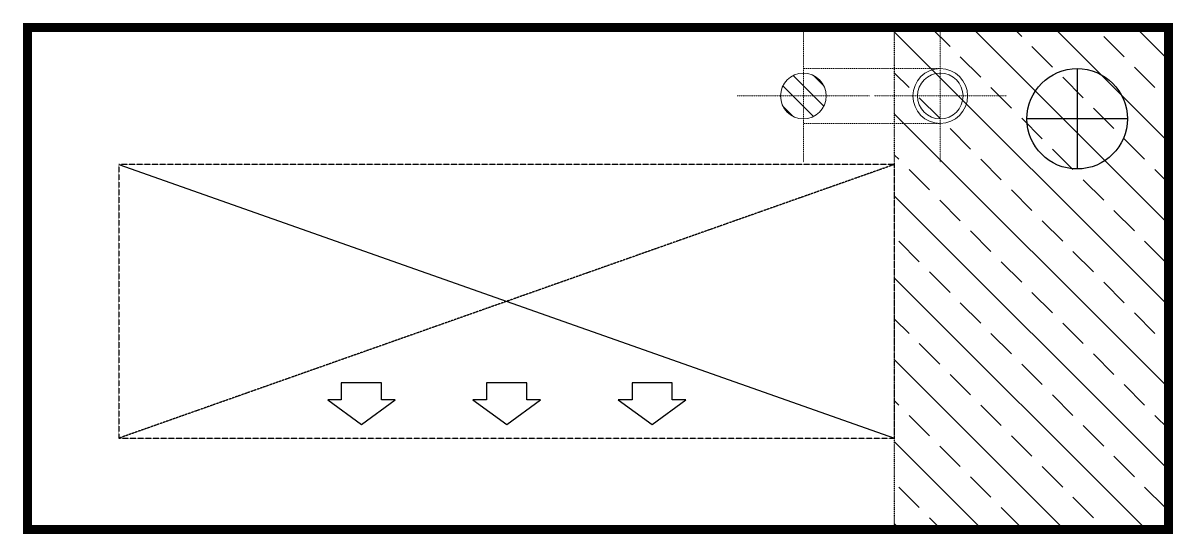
# Model space of a CAD drawing. Header units: millimetres. Extents: x -5 to 1255, y -5 to 555.
import ezdxf

# ---------------------------------------------------------------- set-up
doc = ezdxf.new("R2010")
doc.units = ezdxf.units.MM
doc.linetypes.add('DASH', pattern=[0.35, 0.25, -0.1])
doc.layers.add('A-e_填充', color=8, linetype='Continuous', lineweight=18)
doc.layers.add('A-冷凝水管', color=190, linetype='Continuous', lineweight=18)
doc.layers.add('SunacAirconditonOutline', color=7, linetype='Continuous', plot=False)

# ---------------------------------------------------------------- blocks, each defined once
blk = doc.blocks.new('冷凝水立管')
at = {"layer": 'A-冷凝水管', "linetype": 'DASH', "ltscale": 0.2}
for p, q in [((0, 72.5), (0, -72.5)), ((72.5, 0), (-72.5, 0))]:
    blk.add_line(p, q, dxfattribs=at)
at = {"layer": 'A-冷凝水管'}
for radius in [30, 25]:
    blk.add_circle((0, 0), radius, dxfattribs=at)
blk = doc.blocks.new('空调板地漏')
at = {"layer": 'A-冷凝水管'}
h = blk.add_hatch(dxfattribs=at)
h.set_pattern_fill('ANSI31', color=251, scale=10, angle=180, style=0)
h.set_pattern_definition([(225, (-139085.283, -132338.583), (11.2253202, -11.2253202), [])])
edge = h.paths.add_edge_path()
edge.add_arc((0, 0), 25, 180, 540, ccw=False)
at = {"layer": 'A-冷凝水管', "linetype": 'DASH', "ltscale": 0.2}
for p, q in [((0, 72.5), (0, -72.5)), ((72.5, 0), (-72.5, 0))]:
    blk.add_line(p, q, dxfattribs=at)
at = {"layer": 'A-冷凝水管'}
blk.add_circle((0, 0), 25, dxfattribs=at)
blk = doc.blocks.new('冷凝水管套装')
at = {"layer": 'A-冷凝水管', "linetype": 'DASH', "ltscale": 0.2}
for p, q in [((-30, -150), (-30, 0)), ((30, -150), (30, 0))]:
    blk.add_line(p, q, dxfattribs=at)
at = {"layer": 'A-冷凝水管'}
for name, p in [('冷凝水立管', (0, 0)), ('空调板地漏', (0, -150))]:
    blk.add_blockref(name, p, dxfattribs=at)
blk = doc.blocks.new('A$C3D4E1C1D')
for points in [[(12.2, -15.2), (24.3, -15.2), (24.3, 0), (59.9, 0), (59.9, -15.2), (72.1, -15.2), (42.1, -37.1), (12.2, -15.2)], [(141.1, -15.2), (153.2, -15.2), (153.2, 0), (188.9, 0), (188.9, -15.2), (201, -15.2), (171, -37.1), (141.1, -15.2)], [(270, -15.2), (282.1, -15.2), (282.1, 0), (317.8, 0), (317.8, -15.2), (329.9, -15.2), (299.9, -37.1), (270, -15.2)]]:
    blk.add_lwpolyline(points)
blk = doc.blocks.new('A$C688A5475')
at = {"linetype": 'DASH'}
blk.add_lwpolyline([(-850, 0), (0, 0), (0, -300), (-850, -300)], close=True, dxfattribs=at)
blk.add_lwpolyline([(0, 0), (-850, -300)])
blk.add_lwpolyline([(-850, 0), (0, -300)], dxfattribs=at)
at = {"xscale": 1.235183351067058, "yscale": 1.235183351067058, "zscale": 1.235183351067058}
blk.add_blockref('A$C3D4E1C1D', (-636.3, -239.2), dxfattribs=at)

msp = doc.modelspace()

# ---------------------------------------------------------------- hatches: boundary and pattern name
at = {"layer": 'A-e_填充'}
h = msp.add_hatch(dxfattribs=at)
h.set_pattern_fill('ANSI33', color=256, scale=20, angle=180, style=0)
h.set_pattern_definition([(315, (9092.864, -64981.87), (-44.90128, -44.90128), []), (315, (9137.765, -64981.87), (-44.90128, -44.90128), [31.75, -15.875])])
h.paths.add_polyline_path([(950, 550), (1250, 550), (1250, 0), (950, 0)])

# ---------------------------------------------------------------- linework, layer by layer
for p, q in [((1150, 505), (1150, 395)), ((1205, 450), (1095, 450))]:
    msp.add_line(p, q)
at = {"linetype": 'DASH', "ltscale": 0.2}
msp.add_lwpolyline([(950, 550), (1250, 550), (1250, 0), (950, 0)], close=True, dxfattribs=at)
msp.add_circle((1150, 450), 55)
at = {"layer": 'SunacAirconditonOutline', "const_width": 10}
msp.add_lwpolyline([(0, 550), (1250, 550), (1250, 0), (0, 0)], close=True, dxfattribs=at)

# ---------------------------------------------------------------- block references
at = {"xscale": -1}
msp.add_blockref('A$C688A5475', (100, 400), dxfattribs=at)
at = {"layer": 'A-冷凝水管', "rotation": 270}
msp.add_blockref('冷凝水管套装', (1000, 475), dxfattribs=at)

doc.saveas('drawing.dxf')
